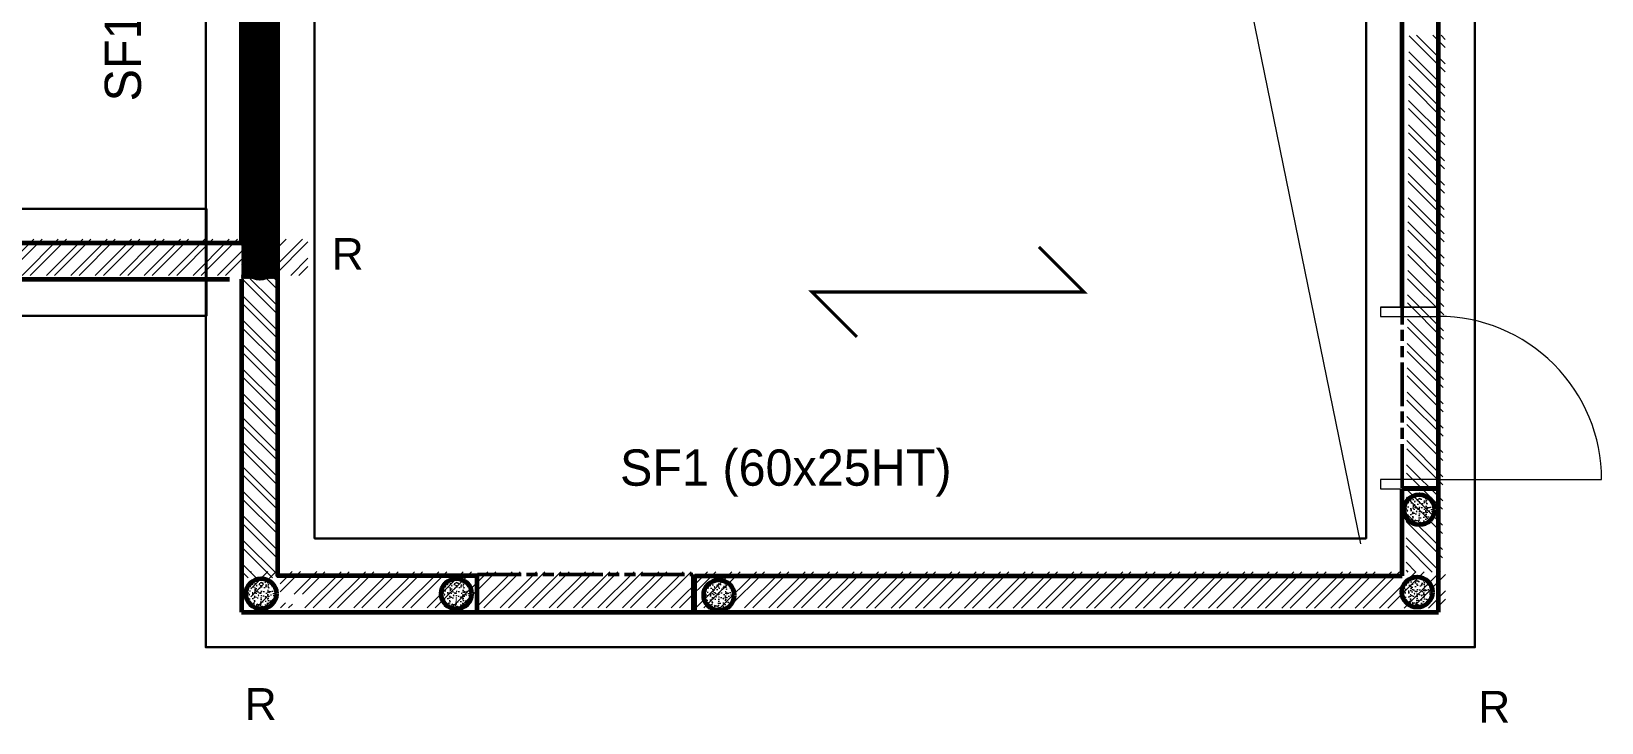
# Model space of a CAD drawing. Header units: metres. Extents: x -12536 to 12621, y -17191 to 9596.
# Drawn here: x -3909 to -3044, y -3029 to -2648 of the extents above; entities that cross this region are included whole.
import ezdxf

# ---------------------------------------------------------------- set-up
doc = ezdxf.new("R2010")
doc.units = ezdxf.units.M
doc.header["$MEASUREMENT"] = 0
doc.linetypes.add('ACAD_ISO09W100', pattern=[45, 24, -3, 6, -3, 6, -3])
for name, color, linetype, lineweight in [('B-COT', 1, 'Continuous', 18), ('B-HAC', 8, 'Continuous', 9), ('B-HACH', 8, 'Continuous', 9), ('B-TEXT-NIVEAU', 3, 'Continuous', 20), ('B-TITRE POTEAUX', 7, 'Continuous', 60), ('B-VOILE-BA', 7, 'Continuous', 60), ('DALLE', 5, 'Continuous', 9)]:
    doc.layers.add(name, color=color, linetype=linetype, lineweight=lineweight)
doc.layers.add('Calque commun', color=7, linetype='Continuous')
doc.layers.add('Layer7', color=7, linetype='Continuous')
doc.styles.add('Arial', font='arial.ttf', dxfattribs={"height": 0.128})
doc.styles.add('Century Gothic4', font='GOTHIC.TTF', dxfattribs={"height": 0.4})

# ---------------------------------------------------------------- blocks, each defined once
blk = doc.blocks.new('@PRES_1_$$_1-20')
at = {"layer": 'Calque commun', "color": 5, "linetype": 'Continuous', "lineweight": 5}
blk.add_line((0.05, 0.32), (0.05, 1.22), dxfattribs=at)
at = {"layer": 'Calque commun', "color": 5, "linetype": 'Continuous', "lineweight": 5, "flags": 128}
blk.add_lwpolyline([(0.05, 1.22, -0.414214), (0.95, 0.32)], format="xyb", dxfattribs=at)
at = {"layer": 'Calque commun', "color": 5, "linetype": 'Continuous', "lineweight": 5}
mesh = blk.add_polyface(dxfattribs=at)
corners = [(0, 0), (0, 0.32), (0.05, 0.32), (0.05, 0)]
mesh.append_faces([[corners[k] for k in face] for face in [(0, 1, 2, 3)]], dxfattribs={"color": 5})
mesh = blk.add_polyface(dxfattribs=at)
corners = [(0.95, 0), (0.95, 0.32), (1, 0.32), (1, 0)]
mesh.append_faces([[corners[k] for k in face] for face in [(0, 1, 2, 3)]], dxfattribs={"color": 5})
blk = doc.blocks.new('@PRES_1_$$_1-21')
at = {"layer": 'Calque commun', "color": 0, "linetype": 'ByBlock', "lineweight": -2}
blk.add_line((0, 0), (0, 0.32), dxfattribs=at)
blk = doc.blocks.new('@PRES_1_$$_1-22')
at = {"layer": 'Calque commun', "color": 0, "linetype": 'ByBlock', "lineweight": -2}
blk.add_line((0, 0), (0, 0.32), dxfattribs=at)
blk = doc.blocks.new('INTER_2D_COMB8')
at = {"layer": 'Layer7', "color": 0, "linetype": 'ByBlock', "lineweight": -2}
blk.add_blockref('@PRES_1_$$_1-20', (0, 0), dxfattribs=at)
at = {"layer": 'Layer7', "color": 7, "linetype": 'Continuous', "lineweight": 5}
blk.add_blockref('@PRES_1_$$_1-21', (0, 0), dxfattribs=at)
at = {"layer": 'Layer7', "color": 7, "linetype": 'Continuous', "lineweight": 5, "extrusion": (0, 0, -1), "xscale": -1, "yscale": -1, "zscale": -1, "rotation": 180}
blk.add_blockref('@PRES_1_$$_1-22', (-1, 0), dxfattribs=at)
blk = doc.blocks.new('PLACED_COMB8')
at = {"layer": 'Layer7', "color": 0, "linetype": 'ByBlock', "lineweight": -2}
blk.add_blockref('INTER_2D_COMB8', (0, 0), dxfattribs=at)

msp = doc.modelspace()

# ---------------------------------------------------------------- hatches: boundary and pattern name
at = {"layer": 'B-HAC'}
h = msp.add_hatch(dxfattribs=at)
h.set_pattern_fill('ANSI32', color=1, angle=-90)
h.set_pattern_definition([(315, (159.06426, -7101.58614), (0.265165043, 0.265165043), []), (315, (159.06426, -7101.76292), (0.265165043, 0.265165043), [])])
h.paths.add_polyline_path([(-3772.16, -2068.035), (-3773.436, -2784.586), (-3793.436, -2784.586), (-3792.16, -2068.035)])
h.paths.add_polyline_path([(-3791.373, -1812.157), (-3785.864, -1812.232), (-3785.864, -1822.576), (-3791.373, -1822.501)])
h.paths.add_polyline_path([(-3787.463, -1800), (-3779.63, -1799.956), (-3779.604, -1809.228), (-3787.437, -1809.272)])
h = msp.add_hatch(dxfattribs=at)
h.set_pattern_fill('ANSI32', color=256, angle=-90)
h.set_pattern_definition([(315, (88953.503, 60927.703), (6.7351921, 6.7351921), []), (315, (88953.503, 60923.213), (6.7351921, 6.7351921), [])])
h.paths.add_polyline_path([(-3129.726, -2650.496), (-3131.393, -2946.476), (-3151.393, -2946.476), (-3149.726, -2650.496)])
h.paths.add_polyline_path([(-3149.083, -1974.16), (-3143.575, -1974.235), (-3143.575, -1984.578), (-3149.083, -1984.503)])
h.paths.add_polyline_path([(-3145.174, -1962.003), (-3137.34, -1961.958), (-3137.314, -1971.23), (-3145.148, -1971.275)])
h = msp.add_hatch(dxfattribs=at)
h.set_pattern_fill('ANSI32', color=256, angle=-90)
h.set_pattern_definition([(315, (88311.664, 60792.173), (6.7351921, 6.7351921), []), (315, (88311.664, 60787.683), (6.7351921, 6.7351921), [])])
h.paths.add_polyline_path([(-3773.008, -2090.528), (-3773.084, -2949.611), (-3793.084, -2949.611), (-3793.008, -2090.528)])
h.paths.add_polyline_path([(-3790.922, -2109.69), (-3785.414, -2109.765), (-3785.414, -2120.108), (-3790.922, -2120.033)], flags=16)
h.paths.add_polyline_path([(-3787.013, -2097.533), (-3779.18, -2097.488), (-3779.154, -2106.76), (-3786.987, -2106.805)], flags=16)
h = msp.add_hatch(dxfattribs=at)
h.set_pattern_fill('ANSI32', color=256)
h.set_pattern_definition([(45, (-67298.461, 89321.832), (-6.7351921, 6.7351921), []), (45, (-67293.971, 89321.832), (-6.7351921, 6.7351921), [])])
h.paths.add_polyline_path([(-4415.76, -2762.839), (-3756.917, -2762.915), (-3756.917, -2782.915), (-4415.76, -2782.839)])
h.paths.add_polyline_path([(-4396.598, -2780.754), (-4396.524, -2775.245), (-4386.18, -2775.245), (-4386.255, -2780.754)], flags=16)
h.paths.add_polyline_path([(-4408.755, -2776.844), (-4408.8, -2769.011), (-4399.528, -2768.985), (-4399.484, -2776.818)], flags=16)
h = msp.add_hatch(dxfattribs=at)
h.set_pattern_fill('ANSI32', color=256)
h.set_pattern_definition([(45, (-66671.085, 89138.403), (-6.7351921, 6.7351921), []), (45, (-66666.594, 89138.403), (-6.7351921, 6.7351921), [])])
h.paths.add_polyline_path([(-3788.383, -2946.268), (-3129.54, -2946.344), (-3129.54, -2966.344), (-3788.383, -2966.268)])
h.paths.add_polyline_path([(-3769.221, -2964.183), (-3769.147, -2958.674), (-3758.803, -2958.674), (-3758.878, -2964.183)], flags=16)
h.paths.add_polyline_path([(-3781.379, -2960.274), (-3781.423, -2952.44), (-3772.151, -2952.414), (-3772.107, -2960.248)], flags=16)
at = {"layer": 'B-HACH', "ltscale": 0.225}
h = msp.add_hatch(dxfattribs=at)
h.set_pattern_fill('AR-CONC', color=256, scale=0.028, style=0)
h.set_pattern_definition([(50, (4151.1882, 8560.225), (5.1011707, -0.4462944), [0.5334, -5.8674]), (355, (4151.188, 8560.225), (-0.9867991, 5.349586), [0.42672, -4.69392]), (100.451, (4151.6133, 8560.1877), (4.11439, 4.9032673), [0.45332, -4.98652]), (46.1842, (4151.188, 8561.6473), (7.5902131, -1.1771852), [0.8001, -8.8011]), (96.6356, (4151.821, 8561.549), (6.6473186, 6.9279156), [0.67998, -7.47978]), (351.184, (4151.188, 8561.647), (6.647329, 6.9279033), [0.64008, -7.04088]), (21, (4151.8994, 8561.2917), (4.2452166, -2.8634345), [0.5334, -5.8674]), (326, (4151.8994, 8561.2917), (1.7304568, 5.157263), [0.42672, -4.69392]), (71.4514, (4152.253, 8561.053), (5.9756617, 2.29384), [0.45332, -4.98652]), (37.5, (4151.1882, 8560.225), (0.0864809, 2.3675411), [0, -4.637024, 0, -4.76504, 0, -4.7117]), (7.5, (4151.1882, 8560.225), (1.87095055, 2.8050561), [0, -2.716784, 0, -4.530344, 0, -1.79578]), (327.5, (4149.6023, 8560.225), (3.79653666, -0.16040483), [0, -1.778, 0, -5.54736, 0, -7.36092]), (317.5, (4148.891, 8560.225), (4.1476171, 0.71194175), [0, -2.3114, 0, -3.684016, 0, -5.22732])])
h.paths.add_polyline_path([(-3774.999, -2776.238, 1), (-3791.799, -2776.238, 1)])
h = msp.add_hatch(dxfattribs=at)
h.set_pattern_fill('AR-CONC', color=256, scale=0.028, style=0)
h.set_pattern_definition([(50, (4790.5607, 8424.3526), (5.1011707, -0.4462944), [0.5334, -5.8674]), (355, (4790.5607, 8424.3526), (-0.9867991, 5.349586), [0.42672, -4.69392]), (100.451, (4790.986, 8424.3154), (4.11439, 4.9032673), [0.45332, -4.98652]), (46.1842, (4790.5607, 8425.775), (7.5902131, -1.1771852), [0.8001, -8.8011]), (96.6356, (4791.193, 8425.677), (6.6473186, 6.9279156), [0.67998, -7.47978]), (351.184, (4790.561, 8425.775), (6.647329, 6.9279033), [0.64008, -7.04088]), (21, (4791.272, 8425.4194), (4.2452166, -2.8634345), [0.5334, -5.8674]), (326, (4791.272, 8425.4194), (1.7304568, 5.157263), [0.42672, -4.69392]), (71.4514, (4791.6256, 8425.181), (5.9756617, 2.29384), [0.45332, -4.98652]), (37.5, (4790.5607, 8424.3526), (0.0864809, 2.3675411), [0, -4.637024, 0, -4.76504, 0, -4.7117]), (7.5, (4790.5607, 8424.3526), (1.87095055, 2.8050561), [0, -2.716784, 0, -4.530344, 0, -1.79578]), (327.5, (4788.9747, 8424.3526), (3.79653666, -0.16040483), [0, -1.778, 0, -5.54736, 0, -7.36092]), (317.5, (4788.2635, 8424.3526), (4.1476171, 0.71194175), [0, -2.3114, 0, -3.684016, 0, -5.22732])])
h.paths.add_polyline_path([(-3135.627, -2912.111, 1), (-3152.427, -2912.111, 1)])
h = msp.add_hatch(dxfattribs=at)
h.set_pattern_fill('AR-CONC', color=256, scale=0.028, style=0)
h.set_pattern_definition([(50, (4151.9266, 8378.0404), (5.1011707, -0.4462944), [0.5334, -5.8674]), (355, (4151.9266, 8378.0404), (-0.9867991, 5.349586), [0.42672, -4.69392]), (100.451, (4152.3517, 8378.003), (4.11439, 4.9032673), [0.45332, -4.98652]), (46.1842, (4151.9266, 8379.463), (7.5902131, -1.1771852), [0.8001, -8.8011]), (96.6356, (4152.559, 8379.365), (6.6473186, 6.9279156), [0.67998, -7.47978]), (351.184, (4151.9266, 8379.463), (6.647329, 6.9279033), [0.64008, -7.04088]), (21, (4152.6378, 8379.107), (4.2452166, -2.8634345), [0.5334, -5.8674]), (326, (4152.638, 8379.107), (1.7304568, 5.157263), [0.42672, -4.69392]), (71.4514, (4152.9915, 8378.8686), (5.9756617, 2.29384), [0.45332, -4.98652]), (37.5, (4151.9266, 8378.0404), (0.0864809, 2.3675411), [0, -4.637024, 0, -4.76504, 0, -4.7117]), (7.5, (4151.9266, 8378.0404), (1.87095055, 2.8050561), [0, -2.716784, 0, -4.530344, 0, -1.79578]), (327.5, (4150.3406, 8378.0404), (3.79653666, -0.16040483), [0, -1.778, 0, -5.54736, 0, -7.36092]), (317.5, (4149.6294, 8378.0404), (4.1476171, 0.71194175), [0, -2.3114, 0, -3.684016, 0, -5.22732])])
h.paths.add_polyline_path([(-3774.261, -2958.423, 1), (-3791.061, -2958.423, 1)])
h = msp.add_hatch(dxfattribs=at)
h.set_pattern_fill('AR-CONC', color=256, scale=0.028, style=0)
h.set_pattern_definition([(50, (4259.546, 8378.01), (5.1011707, -0.4462944), [0.5334, -5.8674]), (355, (4259.546, 8378.01), (-0.9867991, 5.349586), [0.42672, -4.69392]), (100.451, (4259.971, 8377.973), (4.11439, 4.9032673), [0.45332, -4.98652]), (46.1842, (4259.546, 8379.4325), (7.5902131, -1.1771852), [0.8001, -8.8011]), (96.6356, (4260.1784, 8379.3344), (6.6473186, 6.9279156), [0.67998, -7.47978]), (351.184, (4259.546, 8379.4325), (6.647329, 6.9279033), [0.64008, -7.04088]), (21, (4260.257, 8379.077), (4.2452166, -2.8634345), [0.5334, -5.8674]), (326, (4260.257, 8379.077), (1.7304568, 5.157263), [0.42672, -4.69392]), (71.4514, (4260.611, 8378.8383), (5.9756617, 2.29384), [0.45332, -4.98652]), (37.5, (4259.5459, 8378.01), (0.0864809, 2.3675411), [0, -4.637024, 0, -4.76504, 0, -4.7117]), (7.5, (4259.5459, 8378.01), (1.87095055, 2.8050561), [0, -2.716784, 0, -4.530344, 0, -1.79578]), (327.5, (4257.9599, 8378.01), (3.79653666, -0.16040483), [0, -1.778, 0, -5.54736, 0, -7.36092]), (317.5, (4257.2487, 8378.01), (4.1476171, 0.71194175), [0, -2.3114, 0, -3.684016, 0, -5.22732])])
h.paths.add_polyline_path([(-3666.641, -2958.453, 1), (-3683.441, -2958.453, 1)])
h = msp.add_hatch(dxfattribs=at)
h.set_pattern_fill('AR-CONC', color=256, scale=0.028, style=0)
h.set_pattern_definition([(50, (4404.3183, 8377.2745), (5.1011707, -0.4462944), [0.5334, -5.8674]), (355, (4404.3183, 8377.2745), (-0.9867991, 5.349586), [0.42672, -4.69392]), (100.451, (4404.7434, 8377.2373), (4.11439, 4.9032673), [0.45332, -4.98652]), (46.1842, (4404.3183, 8378.697), (7.5902131, -1.1771852), [0.8001, -8.8011]), (96.6356, (4404.951, 8378.599), (6.6473186, 6.9279156), [0.67998, -7.47978]), (351.184, (4404.318, 8378.697), (6.647329, 6.9279033), [0.64008, -7.04088]), (21, (4405.0295, 8378.3413), (4.2452166, -2.8634345), [0.5334, -5.8674]), (326, (4405.0295, 8378.3413), (1.7304568, 5.157263), [0.42672, -4.69392]), (71.4514, (4405.3833, 8378.1027), (5.9756617, 2.29384), [0.45332, -4.98652]), (37.5, (4404.3183, 8377.2745), (0.0864809, 2.3675411), [0, -4.637024, 0, -4.76504, 0, -4.7117]), (7.5, (4404.3183, 8377.2745), (1.87095055, 2.8050561), [0, -2.716784, 0, -4.530344, 0, -1.79578]), (327.5, (4402.7323, 8377.2745), (3.79653666, -0.16040483), [0, -1.778, 0, -5.54736, 0, -7.36092]), (317.5, (4402.021, 8377.2745), (4.1476171, 0.71194175), [0, -2.3114, 0, -3.684016, 0, -5.22732])])
h.paths.add_polyline_path([(-3521.869, -2959.189, 1), (-3538.669, -2959.189, 1)])
h = msp.add_hatch(dxfattribs=at)
h.set_pattern_fill('AR-CONC', color=256, scale=0.028, style=0)
h.set_pattern_definition([(50, (4789.3452, 8378.927), (5.1011707, -0.4462944), [0.5334, -5.8674]), (355, (4789.345, 8378.927), (-0.9867991, 5.349586), [0.42672, -4.69392]), (100.451, (4789.7703, 8378.89), (4.11439, 4.9032673), [0.45332, -4.98652]), (46.1842, (4789.345, 8380.3494), (7.5902131, -1.1771852), [0.8001, -8.8011]), (96.6356, (4789.978, 8380.251), (6.6473186, 6.9279156), [0.67998, -7.47978]), (351.184, (4789.345, 8380.3494), (6.647329, 6.9279033), [0.64008, -7.04088]), (21, (4790.0564, 8379.994), (4.2452166, -2.8634345), [0.5334, -5.8674]), (326, (4790.0564, 8379.994), (1.7304568, 5.157263), [0.42672, -4.69392]), (71.4514, (4790.41, 8379.755), (5.9756617, 2.29384), [0.45332, -4.98652]), (37.5, (4789.3452, 8378.927), (0.0864809, 2.3675411), [0, -4.637024, 0, -4.76504, 0, -4.7117]), (7.5, (4789.3452, 8378.927), (1.87095055, 2.8050561), [0, -2.716784, 0, -4.530344, 0, -1.79578]), (327.5, (4787.7593, 8378.927), (3.79653666, -0.16040483), [0, -1.778, 0, -5.54736, 0, -7.36092]), (317.5, (4787.048, 8378.927), (4.1476171, 0.71194175), [0, -2.3114, 0, -3.684016, 0, -5.22732])])
h.paths.add_polyline_path([(-3136.842, -2957.536, 1), (-3153.642, -2957.536, 1)])

# ---------------------------------------------------------------- linework, layer by layer
at = {"layer": 'B-COT', "color": 6, "linetype": 'ACAD_ISO09W100', "lineweight": 50}
for points in [[(-3153.571, -2601.579), (-3133.454, -2601.579), (-3133.454, -2899.964), (-3153.571, -2899.964)], [(-3663.297, -2947.923), (-3544.615, -2947.923), (-3544.615, -2968.692), (-3663.297, -2968.692)]]:
    msp.add_lwpolyline(points, close=True, dxfattribs=at)
at = {"layer": 'B-TEXT-NIVEAU', "color": 6}
msp.add_line((-3302.914, -2313.345, -34.014), (-3176.403, -2930.959), dxfattribs=at)
at = {"layer": 'B-VOILE-BA'}
for p, q in [((-3793.445, -2764.803), (-3793.445, -2034.803)), ((-3773.445, -2784.803), (-3773.445, -2034.803)), ((-3153.538, -2800.122), (-3153.538, -2243.524)), ((-3963.536, -2764.985), (-3793.537, -2764.985)), ((-3133.538, -2900.526), (-3153.538, -2900.526)), ((-3153.538, -2948.524), (-3153.538, -2900.526)), ((-3543.537, -2968.524), (-3543.537, -2948.524)), ((-3543.537, -2948.524), (-3153.538, -2948.524))]:
    msp.add_line(p, q, dxfattribs=at)
at = {"layer": 'B-VOILE-BA', "color": 2, "lineweight": 30}
for points in [[(-3813.252, -2047.902), (-3113.248, -2047.902), (-3113.387, -2987.929), (-3813.254, -2987.901)], [(-3753.252, -2107.902), (-3173.257, -2107.902), (-3173.378, -2927.927), (-3753.254, -2927.903)], [(-4413.734, -2805.211), (-3812.747, -2805.211), (-3812.747, -2746.265), (-4413.734, -2746.265)]]:
    msp.add_lwpolyline(points, close=True, dxfattribs=at)
at = {"layer": 'B-VOILE-BA'}
msp.add_polyline3d([(-3663.537, -2968.524, 0), (-3663.538, -2948.524, 0), (-3773.537, -2948.524, 0), (-3773.537, -2088.523, 0), (-3671.538, -2088.523, 0), (-3671.538, -2068.524, 0)], dxfattribs=at)
for centre in [(-3783.399, -2776.238), (-3144.027, -2912.111), (-3782.661, -2958.423), (-3675.041, -2958.453), (-3530.269, -2959.189), (-3145.242, -2957.536)]:
    msp.add_circle(centre, 8.4, dxfattribs=at)
for points, invisible_edges in [([(-4913.123, -2771.974), (-3612.845, -2055.514), (-4935.123, -2055.514)], 15), ([(-5071.407, -2784.984), (-4435.452, -2784.984), (-3771.129, -2068.524)], 14), ([(-4437.489, -2784.984), (-3800.128, -2784.984), (-3135.805, -2068.524)], 14), ([(-3133.538, -2068.524), (-3793.537, -2784.984), (-3133.538, -2968.524)], 3), ([(-3133.538, -2068.524), (-3773.256, -2068.524), (-3793.537, -2784.984)], 14), ([(-3793.537, -2784.984), (-3793.537, -2968.524), (-3133.538, -2968.524)], 12)]:
    msp.add_3dface(points, dxfattribs=dict(at, invisible_edges=invisible_edges))
at = {"layer": 'Calque commun', "color": 7, "linetype": 'Continuous', "lineweight": 20}
for p, q in [((-3133.538, -2968.524), (-3133.538, -2900.526)), ((-3793.537, -2968.524), (-3663.537, -2968.524)), ((-3543.537, -2968.524), (-3133.538, -2968.524))]:
    msp.add_line(p, q, dxfattribs=at)
at = {"layer": 'Calque commun', "color": 7, "linetype": 'Continuous', "lineweight": 5}
msp.add_line((-3773.537, -2948.524), (-3663.537, -2948.524), dxfattribs=at)
at = {"layer": 'DALLE', "const_width": 1.68}
msp.add_lwpolyline([(-3353.826, -2767.174), (-3328.892, -2792.085), (-3478.994, -2792.085), (-3454.234, -2816.823)], dxfattribs=at)

# ---------------------------------------------------------------- block references
at = {"layer": 'B-VOILE-BA', "extrusion": (0, 0, -1), "xscale": -100, "yscale": -100, "zscale": -100, "rotation": 270}
msp.add_blockref('PLACED_COMB8', (3165.539, -2900.526), dxfattribs=at)

# ---------------------------------------------------------------- texts
at = {"layer": 'B-TITRE POTEAUX', "style": 'Arial'}
for p in [(-3743.78, -2779.836, -34.014), (-3791.758, -3027.97, -34.014), (-3111.569, -3029.487, -34.014)]:
    msp.add_text('R', height=17.5, dxfattribs=at).set_placement(p)
at = {"layer": 'B-VOILE-BA', "style": 'Century Gothic4'}
msp.add_text('SF1 (60x25HT)', height=20, rotation=90, dxfattribs=at).set_placement((-3848.945, -2686.994))
msp.add_text('SF1 (60x25HT)', height=20, dxfattribs=at).set_placement((-3584.798, -2898.887))

doc.saveas('drawing.dxf')
